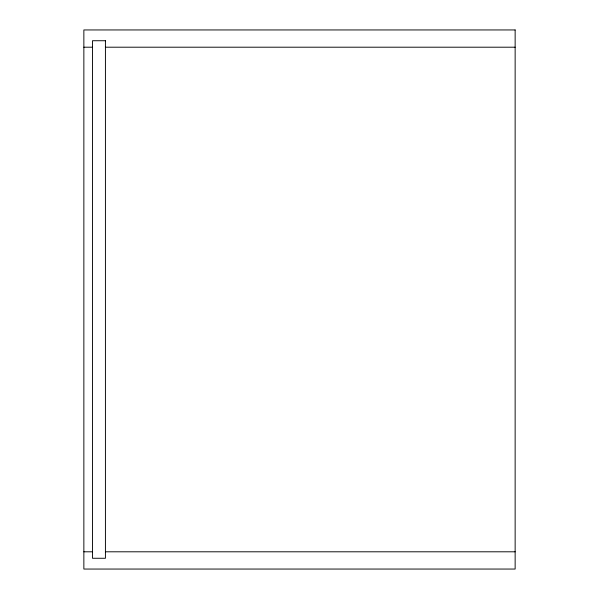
<?xml version="1.0" encoding="UTF-8"?>
<svg xmlns="http://www.w3.org/2000/svg" width="599" height="599" viewBox="0 0 599 599"><rect width="100%" height="100%" fill="white"/><g stroke="black" fill="none" stroke-linecap="round" stroke-linejoin="round"><path stroke-width="0.9" d="M83.86 47.201L92.486 47.201M105.424 47.201L515.14 47.201M83.86 551.799L92.486 551.799M105.424 551.799L515.14 551.799M515.14 29.95L83.86 29.95L83.86 569.05L515.14 569.05L515.14 29.95M105.424 40.732L92.486 40.732L92.486 558.268L105.424 558.268L105.424 40.732"/></g></svg>
